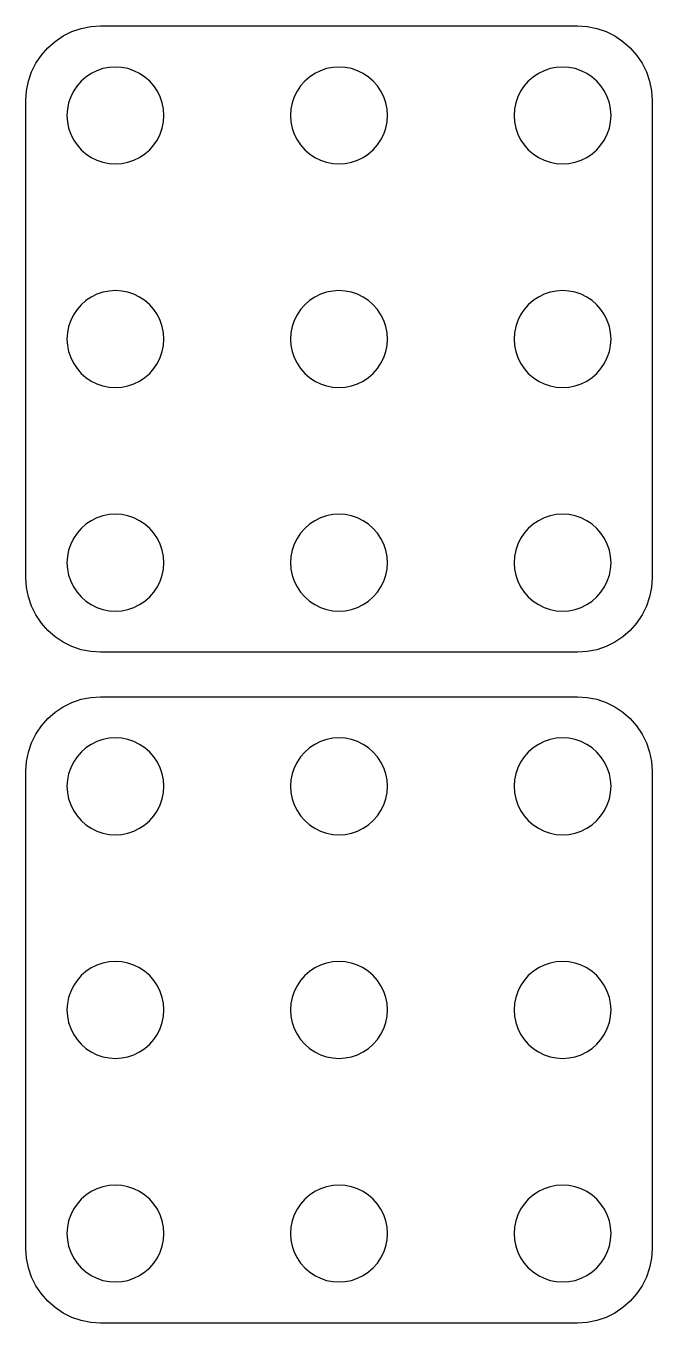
# Model space of a CAD drawing. Header units: metres. Extents: x -105 to 105, y -149 to 149.
# Drawn here: x -6 to 36, y -6 to 81 of the extents above; entities that cross this region are included whole.
import ezdxf

# ---------------------------------------------------------------- set-up
doc = ezdxf.new("R2010")
doc.units = ezdxf.units.M

msp = doc.modelspace()

# ---------------------------------------------------------------- linework, layer by layer
for p, q in [((-2.29909, 80.8346), (-1.65762, 80.9622)), ((-1.65762, 80.9622), (-1.00499, 81.005)), ((-1.00499, 81.005), (31.005, 81.005)), ((31.005, 81.005), (31.6576, 80.9622)), ((31.6576, 80.9622), (32.2991, 80.8346)), ((-4.0488, 79.9718), (-3.50499, 80.3351)), ((-3.50499, 80.3351), (-2.91841, 80.6244)), ((-2.91841, 80.6244), (-2.29909, 80.8346)), ((32.2991, 80.8346), (32.9184, 80.6244)), ((32.9184, 80.6244), (33.505, 80.3351)), ((33.505, 80.3351), (34.0488, 79.9718)), ((-4.97176, 79.0488), (-4.54053, 79.5405)), ((-4.54053, 79.5405), (-4.0488, 79.9718)), ((34.0488, 79.9718), (34.5405, 79.5405)), ((34.5405, 79.5405), (34.9718, 79.0488)), ((-5.62439, 77.9184), (-5.33511, 78.505)), ((-5.33511, 78.505), (-4.97176, 79.0488)), ((34.9718, 79.0488), (35.3351, 78.505)), ((35.3351, 78.505), (35.6244, 77.9184)), ((-5.83463, 77.2991), (-5.62439, 77.9184)), ((-1.97847, 77.5784), (-2.2981, 77.2981)), ((-1.625, 77.8146), (-1.97847, 77.5784)), ((-1.24371, 78.0026), (-1.625, 77.8146)), ((-0.84116, 78.1393), (-1.24371, 78.0026)), ((-0.42421, 78.2222), (-0.84116, 78.1393)), ((0, 78.25), (-0.42421, 78.2222)), ((0.42421, 78.2222), (0, 78.25)), ((0.84116, 78.1393), (0.42421, 78.2222)), ((1.24371, 78.0026), (0.84116, 78.1393)), ((1.625, 77.8146), (1.24371, 78.0026)), ((1.97847, 77.5784), (1.625, 77.8146)), ((2.2981, 77.2981), (1.97847, 77.5784)), ((13.0215, 77.5784), (12.7019, 77.2981)), ((13.375, 77.8146), (13.0215, 77.5784)), ((13.7563, 78.0026), (13.375, 77.8146)), ((14.1588, 78.1393), (13.7563, 78.0026)), ((14.5758, 78.2222), (14.1588, 78.1393)), ((15, 78.25), (14.5758, 78.2222)), ((15.4242, 78.2222), (15, 78.25)), ((15.8412, 78.1393), (15.4242, 78.2222)), ((16.2437, 78.0026), (15.8412, 78.1393)), ((16.625, 77.8146), (16.2437, 78.0026)), ((16.9785, 77.5784), (16.625, 77.8146)), ((17.2981, 77.2981), (16.9785, 77.5784)), ((28.0215, 77.5784), (27.7019, 77.2981)), ((28.375, 77.8146), (28.0215, 77.5784)), ((28.7563, 78.0026), (28.375, 77.8146)), ((29.1588, 78.1393), (28.7563, 78.0026)), ((29.5758, 78.2222), (29.1588, 78.1393)), ((30, 78.25), (29.5758, 78.2222)), ((30.4242, 78.2222), (30, 78.25)), ((30.8412, 78.1393), (30.4242, 78.2222)), ((31.2437, 78.0026), (30.8412, 78.1393)), ((31.625, 77.8146), (31.2437, 78.0026)), ((31.9785, 77.5784), (31.625, 77.8146)), ((32.2981, 77.2981), (31.9785, 77.5784)), ((35.6244, 77.9184), (35.8346, 77.2991)), ((-6.00499, 76.005), (-5.96222, 76.6576)), ((-5.96222, 76.6576), (-5.83463, 77.2991)), ((-2.81458, 76.625), (-3.00259, 76.2437)), ((-2.57838, 76.9785), (-2.81458, 76.625)), ((-2.2981, 77.2981), (-2.57838, 76.9785)), ((2.57838, 76.9785), (2.2981, 77.2981)), ((2.81458, 76.625), (2.57838, 76.9785)), ((3.00261, 76.2437), (2.81458, 76.625)), ((12.1854, 76.625), (11.9974, 76.2437)), ((12.4216, 76.9785), (12.1854, 76.625)), ((12.7019, 77.2981), (12.4216, 76.9785)), ((17.5784, 76.9785), (17.2981, 77.2981)), ((17.8146, 76.625), (17.5784, 76.9785)), ((18.0026, 76.2437), (17.8146, 76.625)), ((27.1854, 76.625), (26.9974, 76.2437)), ((27.4216, 76.9785), (27.1854, 76.625)), ((27.7019, 77.2981), (27.4216, 76.9785)), ((32.5784, 76.9785), (32.2981, 77.2981)), ((32.8146, 76.625), (32.5784, 76.9785)), ((33.0026, 76.2437), (32.8146, 76.625)), ((35.8346, 77.2991), (35.9622, 76.6576)), ((35.9622, 76.6576), (36.005, 76.005)), ((-6.00499, 43.995), (-6.00499, 76.005)), ((-3.13925, 75.8412), (-3.22218, 75.4242)), ((-3.00259, 76.2437), (-3.13925, 75.8412)), ((3.13925, 75.8412), (3.00261, 76.2437)), ((3.22218, 75.4242), (3.13925, 75.8412)), ((11.8607, 75.8412), (11.7778, 75.4242)), ((11.9974, 76.2437), (11.8607, 75.8412)), ((18.1393, 75.8412), (18.0026, 76.2437)), ((18.2222, 75.4242), (18.1393, 75.8412)), ((26.8607, 75.8412), (26.7778, 75.4242)), ((26.9974, 76.2437), (26.8607, 75.8412)), ((33.1393, 75.8412), (33.0026, 76.2437)), ((33.2222, 75.4242), (33.1393, 75.8412)), ((36.005, 76.005), (36.005, 43.995)), ((-3.22218, 75.4242), (-3.25, 75)), ((-3.25, 75), (-3.22218, 74.5758)), ((3.25, 75), (3.22218, 75.4242)), ((3.22218, 74.5758), (3.25, 75)), ((11.7778, 75.4242), (11.75, 75)), ((11.75, 75), (11.7778, 74.5758)), ((18.25, 75), (18.2222, 75.4242)), ((18.2222, 74.5758), (18.25, 75)), ((26.7778, 75.4242), (26.75, 75)), ((26.75, 75), (26.7778, 74.5758)), ((33.25, 75), (33.2222, 75.4242)), ((33.2222, 74.5758), (33.25, 75)), ((-3.22218, 74.5758), (-3.13925, 74.1588)), ((-3.13925, 74.1588), (-3.00259, 73.7563)), ((3.00261, 73.7563), (3.13925, 74.1588)), ((3.13925, 74.1588), (3.22218, 74.5758)), ((11.7778, 74.5758), (11.8607, 74.1588)), ((11.8607, 74.1588), (11.9974, 73.7563)), ((18.0026, 73.7563), (18.1393, 74.1588)), ((18.1393, 74.1588), (18.2222, 74.5758)), ((26.7778, 74.5758), (26.8607, 74.1588)), ((26.8607, 74.1588), (26.9974, 73.7563)), ((33.0026, 73.7563), (33.1393, 74.1588)), ((33.1393, 74.1588), (33.2222, 74.5758)), ((-3.00259, 73.7563), (-2.81458, 73.375)), ((-2.81458, 73.375), (-2.57838, 73.0215)), ((2.57838, 73.0215), (2.81458, 73.375)), ((2.81458, 73.375), (3.00261, 73.7563)), ((11.9974, 73.7563), (12.1854, 73.375)), ((12.1854, 73.375), (12.4216, 73.0215)), ((17.5784, 73.0215), (17.8146, 73.375)), ((17.8146, 73.375), (18.0026, 73.7563)), ((26.9974, 73.7563), (27.1854, 73.375)), ((27.1854, 73.375), (27.4216, 73.0215)), ((32.5784, 73.0215), (32.8146, 73.375)), ((32.8146, 73.375), (33.0026, 73.7563)), ((-2.57838, 73.0215), (-2.2981, 72.7019)), ((-2.2981, 72.7019), (-1.97847, 72.4216)), ((-1.97847, 72.4216), (-1.625, 72.1854)), ((1.625, 72.1854), (1.97847, 72.4216)), ((1.97847, 72.4216), (2.2981, 72.7019)), ((2.2981, 72.7019), (2.57838, 73.0215)), ((12.4216, 73.0215), (12.7019, 72.7019)), ((12.7019, 72.7019), (13.0215, 72.4216)), ((13.0215, 72.4216), (13.375, 72.1854)), ((16.625, 72.1854), (16.9785, 72.4216)), ((16.9785, 72.4216), (17.2981, 72.7019)), ((17.2981, 72.7019), (17.5784, 73.0215)), ((27.4216, 73.0215), (27.7019, 72.7019)), ((27.7019, 72.7019), (28.0215, 72.4216)), ((28.0215, 72.4216), (28.375, 72.1854)), ((31.625, 72.1854), (31.9785, 72.4216)), ((31.9785, 72.4216), (32.2981, 72.7019)), ((32.2981, 72.7019), (32.5784, 73.0215)), ((-1.625, 72.1854), (-1.24371, 71.9974)), ((-1.24371, 71.9974), (-0.84116, 71.8607)), ((-0.84116, 71.8607), (-0.42421, 71.7778)), ((-0.42421, 71.7778), (0, 71.75)), ((0, 71.75), (0.42421, 71.7778)), ((0.42421, 71.7778), (0.84116, 71.8607)), ((0.84116, 71.8607), (1.24371, 71.9974)), ((1.24371, 71.9974), (1.625, 72.1854)), ((13.375, 72.1854), (13.7563, 71.9974)), ((13.7563, 71.9974), (14.1588, 71.8607)), ((14.1588, 71.8607), (14.5758, 71.7778)), ((14.5758, 71.7778), (15, 71.75)), ((15, 71.75), (15.4242, 71.7778)), ((15.4242, 71.7778), (15.8412, 71.8607)), ((15.8412, 71.8607), (16.2437, 71.9974)), ((16.2437, 71.9974), (16.625, 72.1854)), ((28.375, 72.1854), (28.7563, 71.9974)), ((28.7563, 71.9974), (29.1588, 71.8607)), ((29.1588, 71.8607), (29.5758, 71.7778)), ((29.5758, 71.7778), (30, 71.75)), ((30, 71.75), (30.4242, 71.7778)), ((30.4242, 71.7778), (30.8412, 71.8607)), ((30.8412, 71.8607), (31.2437, 71.9974)), ((31.2437, 71.9974), (31.625, 72.1854)), ((-1.625, 62.8146), (-1.97847, 62.5784)), ((-1.24371, 63.0026), (-1.625, 62.8146)), ((-0.84116, 63.1393), (-1.24371, 63.0026)), ((-0.42421, 63.2222), (-0.84116, 63.1393)), ((0, 63.25), (-0.42421, 63.2222)), ((0.42421, 63.2222), (0, 63.25)), ((0.84116, 63.1393), (0.42421, 63.2222)), ((1.24371, 63.0026), (0.84116, 63.1393)), ((1.625, 62.8146), (1.24371, 63.0026)), ((1.97847, 62.5784), (1.625, 62.8146)), ((13.375, 62.8146), (13.0215, 62.5784)), ((13.7563, 63.0026), (13.375, 62.8146)), ((14.1588, 63.1393), (13.7563, 63.0026)), ((14.5758, 63.2222), (14.1588, 63.1393)), ((15, 63.25), (14.5758, 63.2222)), ((15.4242, 63.2222), (15, 63.25)), ((15.8412, 63.1393), (15.4242, 63.2222)), ((16.2437, 63.0026), (15.8412, 63.1393)), ((16.625, 62.8146), (16.2437, 63.0026)), ((16.9785, 62.5784), (16.625, 62.8146)), ((28.375, 62.8146), (28.0215, 62.5784)), ((28.7563, 63.0026), (28.375, 62.8146)), ((29.1588, 63.1393), (28.7563, 63.0026)), ((29.5758, 63.2222), (29.1588, 63.1393)), ((30, 63.25), (29.5758, 63.2222)), ((30.4242, 63.2222), (30, 63.25)), ((30.8412, 63.1393), (30.4242, 63.2222)), ((31.2437, 63.0026), (30.8412, 63.1393)), ((31.625, 62.8146), (31.2437, 63.0026)), ((31.9785, 62.5784), (31.625, 62.8146)), ((-2.57838, 61.9785), (-2.81458, 61.625)), ((-2.2981, 62.2981), (-2.57838, 61.9785)), ((-1.97847, 62.5784), (-2.2981, 62.2981)), ((2.2981, 62.2981), (1.97847, 62.5784)), ((2.57838, 61.9785), (2.2981, 62.2981)), ((2.81458, 61.625), (2.57838, 61.9785)), ((12.4216, 61.9785), (12.1854, 61.625)), ((12.7019, 62.2981), (12.4216, 61.9785)), ((13.0215, 62.5784), (12.7019, 62.2981)), ((17.2981, 62.2981), (16.9785, 62.5784)), ((17.5784, 61.9785), (17.2981, 62.2981)), ((17.8146, 61.625), (17.5784, 61.9785)), ((27.4216, 61.9785), (27.1854, 61.625)), ((27.7019, 62.2981), (27.4216, 61.9785)), ((28.0215, 62.5784), (27.7019, 62.2981)), ((32.2981, 62.2981), (31.9785, 62.5784)), ((32.5784, 61.9785), (32.2981, 62.2981)), ((32.8146, 61.625), (32.5784, 61.9785)), ((-3.00259, 61.2437), (-3.13925, 60.8412)), ((-2.81458, 61.625), (-3.00259, 61.2437)), ((3.00261, 61.2437), (2.81458, 61.625)), ((3.13925, 60.8412), (3.00261, 61.2437)), ((11.9974, 61.2437), (11.8607, 60.8412)), ((12.1854, 61.625), (11.9974, 61.2437)), ((18.0026, 61.2437), (17.8146, 61.625)), ((18.1393, 60.8412), (18.0026, 61.2437)), ((26.9974, 61.2437), (26.8607, 60.8412)), ((27.1854, 61.625), (26.9974, 61.2437)), ((33.0026, 61.2437), (32.8146, 61.625)), ((33.1393, 60.8412), (33.0026, 61.2437)), ((-3.22218, 60.4242), (-3.25, 60)), ((-3.13925, 60.8412), (-3.22218, 60.4242)), ((3.22218, 60.4242), (3.13925, 60.8412)), ((3.25, 60), (3.22218, 60.4242)), ((11.7778, 60.4242), (11.75, 60)), ((11.8607, 60.8412), (11.7778, 60.4242)), ((18.2222, 60.4242), (18.1393, 60.8412)), ((18.25, 60), (18.2222, 60.4242)), ((26.7778, 60.4242), (26.75, 60)), ((26.8607, 60.8412), (26.7778, 60.4242)), ((33.2222, 60.4242), (33.1393, 60.8412)), ((33.25, 60), (33.2222, 60.4242)), ((-3.25, 60), (-3.22218, 59.5758)), ((-3.22218, 59.5758), (-3.13925, 59.1588)), ((3.13925, 59.1588), (3.22218, 59.5758)), ((3.22218, 59.5758), (3.25, 60)), ((11.75, 60), (11.7778, 59.5758)), ((11.7778, 59.5758), (11.8607, 59.1588)), ((18.1393, 59.1588), (18.2222, 59.5758)), ((18.2222, 59.5758), (18.25, 60)), ((26.75, 60), (26.7778, 59.5758)), ((26.7778, 59.5758), (26.8607, 59.1588)), ((33.1393, 59.1588), (33.2222, 59.5758)), ((33.2222, 59.5758), (33.25, 60)), ((-3.13925, 59.1588), (-3.00259, 58.7563)), ((-3.00259, 58.7563), (-2.81458, 58.375)), ((-2.81458, 58.375), (-2.57838, 58.0215)), ((2.57838, 58.0215), (2.81458, 58.375)), ((2.81458, 58.375), (3.00261, 58.7563)), ((3.00261, 58.7563), (3.13925, 59.1588)), ((11.8607, 59.1588), (11.9974, 58.7563)), ((11.9974, 58.7563), (12.1854, 58.375)), ((12.1854, 58.375), (12.4216, 58.0215)), ((17.5784, 58.0215), (17.8146, 58.375)), ((17.8146, 58.375), (18.0026, 58.7563)), ((18.0026, 58.7563), (18.1393, 59.1588)), ((26.8607, 59.1588), (26.9974, 58.7563)), ((26.9974, 58.7563), (27.1854, 58.375)), ((27.1854, 58.375), (27.4216, 58.0215)), ((32.5784, 58.0215), (32.8146, 58.375)), ((32.8146, 58.375), (33.0026, 58.7563)), ((33.0026, 58.7563), (33.1393, 59.1588)), ((-2.57838, 58.0215), (-2.2981, 57.7019)), ((-2.2981, 57.7019), (-1.97847, 57.4216)), ((1.97847, 57.4216), (2.2981, 57.7019)), ((2.2981, 57.7019), (2.57838, 58.0215)), ((12.4216, 58.0215), (12.7019, 57.7019)), ((12.7019, 57.7019), (13.0215, 57.4216)), ((16.9785, 57.4216), (17.2981, 57.7019)), ((17.2981, 57.7019), (17.5784, 58.0215)), ((27.4216, 58.0215), (27.7019, 57.7019)), ((27.7019, 57.7019), (28.0215, 57.4216)), ((31.9785, 57.4216), (32.2981, 57.7019)), ((32.2981, 57.7019), (32.5784, 58.0215)), ((-1.97847, 57.4216), (-1.625, 57.1854)), ((-1.625, 57.1854), (-1.24371, 56.9974)), ((-1.24371, 56.9974), (-0.84116, 56.8607)), ((-0.84116, 56.8607), (-0.42421, 56.7778)), ((-0.42421, 56.7778), (0, 56.75)), ((0, 56.75), (0.42421, 56.7778)), ((0.42421, 56.7778), (0.84116, 56.8607)), ((0.84116, 56.8607), (1.24371, 56.9974)), ((1.24371, 56.9974), (1.625, 57.1854)), ((1.625, 57.1854), (1.97847, 57.4216)), ((13.0215, 57.4216), (13.375, 57.1854)), ((13.375, 57.1854), (13.7563, 56.9974)), ((13.7563, 56.9974), (14.1588, 56.8607)), ((14.1588, 56.8607), (14.5758, 56.7778)), ((14.5758, 56.7778), (15, 56.75)), ((15, 56.75), (15.4242, 56.7778)), ((15.4242, 56.7778), (15.8412, 56.8607)), ((15.8412, 56.8607), (16.2437, 56.9974)), ((16.2437, 56.9974), (16.625, 57.1854)), ((16.625, 57.1854), (16.9785, 57.4216)), ((28.0215, 57.4216), (28.375, 57.1854)), ((28.375, 57.1854), (28.7563, 56.9974)), ((28.7563, 56.9974), (29.1588, 56.8607)), ((29.1588, 56.8607), (29.5758, 56.7778)), ((29.5758, 56.7778), (30, 56.75)), ((30, 56.75), (30.4242, 56.7778)), ((30.4242, 56.7778), (30.8412, 56.8607)), ((30.8412, 56.8607), (31.2437, 56.9974)), ((31.2437, 56.9974), (31.625, 57.1854)), ((31.625, 57.1854), (31.9785, 57.4216)), ((-1.24371, 48.0026), (-1.625, 47.8146)), ((-0.84116, 48.1393), (-1.24371, 48.0026)), ((-0.42421, 48.2222), (-0.84116, 48.1393)), ((0, 48.25), (-0.42421, 48.2222)), ((0.42421, 48.2222), (0, 48.25)), ((0.84116, 48.1393), (0.42421, 48.2222)), ((1.24371, 48.0026), (0.84116, 48.1393)), ((1.625, 47.8146), (1.24371, 48.0026)), ((13.7563, 48.0026), (13.375, 47.8146)), ((14.1588, 48.1393), (13.7563, 48.0026)), ((14.5758, 48.2222), (14.1588, 48.1393)), ((15, 48.25), (14.5758, 48.2222)), ((15.4242, 48.2222), (15, 48.25)), ((15.8412, 48.1393), (15.4242, 48.2222)), ((16.2437, 48.0026), (15.8412, 48.1393)), ((16.625, 47.8146), (16.2437, 48.0026)), ((28.7563, 48.0026), (28.375, 47.8146)), ((29.1588, 48.1393), (28.7563, 48.0026)), ((29.5758, 48.2222), (29.1588, 48.1393)), ((30, 48.25), (29.5758, 48.2222)), ((30.4242, 48.2222), (30, 48.25)), ((30.8412, 48.1393), (30.4242, 48.2222)), ((31.2437, 48.0026), (30.8412, 48.1393)), ((31.625, 47.8146), (31.2437, 48.0026)), ((-2.2981, 47.2981), (-2.57838, 46.9785)), ((-1.97847, 47.5784), (-2.2981, 47.2981)), ((-1.625, 47.8146), (-1.97847, 47.5784)), ((1.97847, 47.5784), (1.625, 47.8146)), ((2.2981, 47.2981), (1.97847, 47.5784)), ((2.57838, 46.9785), (2.2981, 47.2981)), ((12.7019, 47.2981), (12.4216, 46.9785)), ((13.0215, 47.5784), (12.7019, 47.2981)), ((13.375, 47.8146), (13.0215, 47.5784)), ((16.9785, 47.5784), (16.625, 47.8146)), ((17.2981, 47.2981), (16.9785, 47.5784)), ((17.5784, 46.9785), (17.2981, 47.2981)), ((27.7019, 47.2981), (27.4216, 46.9785)), ((28.0215, 47.5784), (27.7019, 47.2981)), ((28.375, 47.8146), (28.0215, 47.5784)), ((31.9785, 47.5784), (31.625, 47.8146)), ((32.2981, 47.2981), (31.9785, 47.5784)), ((32.5784, 46.9785), (32.2981, 47.2981)), ((-3.00259, 46.2437), (-3.13925, 45.8412)), ((-2.81458, 46.625), (-3.00259, 46.2437)), ((-2.57838, 46.9785), (-2.81458, 46.625)), ((2.81458, 46.625), (2.57838, 46.9785)), ((3.00261, 46.2437), (2.81458, 46.625)), ((3.13925, 45.8412), (3.00261, 46.2437)), ((11.9974, 46.2437), (11.8607, 45.8412)), ((12.1854, 46.625), (11.9974, 46.2437)), ((12.4216, 46.9785), (12.1854, 46.625)), ((17.8146, 46.625), (17.5784, 46.9785)), ((18.0026, 46.2437), (17.8146, 46.625)), ((18.1393, 45.8412), (18.0026, 46.2437)), ((26.9974, 46.2437), (26.8607, 45.8412)), ((27.1854, 46.625), (26.9974, 46.2437)), ((27.4216, 46.9785), (27.1854, 46.625)), ((32.8146, 46.625), (32.5784, 46.9785)), ((33.0026, 46.2437), (32.8146, 46.625)), ((33.1393, 45.8412), (33.0026, 46.2437)), ((-3.22218, 45.4242), (-3.25, 45)), ((-3.13925, 45.8412), (-3.22218, 45.4242)), ((3.22218, 45.4242), (3.13925, 45.8412)), ((3.25, 45), (3.22218, 45.4242)), ((11.7778, 45.4242), (11.75, 45)), ((11.8607, 45.8412), (11.7778, 45.4242)), ((18.2222, 45.4242), (18.1393, 45.8412)), ((18.25, 45), (18.2222, 45.4242)), ((26.7778, 45.4242), (26.75, 45)), ((26.8607, 45.8412), (26.7778, 45.4242)), ((33.2222, 45.4242), (33.1393, 45.8412)), ((33.25, 45), (33.2222, 45.4242)), ((-3.25, 45), (-3.22218, 44.5758)), ((-3.22218, 44.5758), (-3.13925, 44.1588)), ((3.13925, 44.1588), (3.22218, 44.5758)), ((3.22218, 44.5758), (3.25, 45)), ((11.75, 45), (11.7778, 44.5758)), ((11.7778, 44.5758), (11.8607, 44.1588)), ((18.1393, 44.1588), (18.2222, 44.5758)), ((18.2222, 44.5758), (18.25, 45)), ((26.75, 45), (26.7778, 44.5758)), ((26.7778, 44.5758), (26.8607, 44.1588)), ((33.1393, 44.1588), (33.2222, 44.5758)), ((33.2222, 44.5758), (33.25, 45)), ((-5.96222, 43.3424), (-6.00499, 43.995)), ((-3.13925, 44.1588), (-3.00259, 43.7563)), ((-3.00259, 43.7563), (-2.81458, 43.375)), ((2.81458, 43.375), (3.00261, 43.7563)), ((3.00261, 43.7563), (3.13925, 44.1588)), ((11.8607, 44.1588), (11.9974, 43.7563)), ((11.9974, 43.7563), (12.1854, 43.375)), ((17.8146, 43.375), (18.0026, 43.7563)), ((18.0026, 43.7563), (18.1393, 44.1588)), ((26.8607, 44.1588), (26.9974, 43.7563)), ((26.9974, 43.7563), (27.1854, 43.375)), ((32.8146, 43.375), (33.0026, 43.7563)), ((33.0026, 43.7563), (33.1393, 44.1588)), ((36.005, 43.995), (35.9622, 43.3424)), ((-5.83463, 42.7009), (-5.96222, 43.3424)), ((-5.62439, 42.0816), (-5.83463, 42.7009)), ((-2.81458, 43.375), (-2.57838, 43.0215)), ((-2.57838, 43.0215), (-2.2981, 42.7019)), ((-2.2981, 42.7019), (-1.97847, 42.4216)), ((1.97847, 42.4216), (2.2981, 42.7019)), ((2.2981, 42.7019), (2.57838, 43.0215)), ((2.57838, 43.0215), (2.81458, 43.375)), ((12.1854, 43.375), (12.4216, 43.0215)), ((12.4216, 43.0215), (12.7019, 42.7019)), ((12.7019, 42.7019), (13.0215, 42.4216)), ((16.9785, 42.4216), (17.2981, 42.7019)), ((17.2981, 42.7019), (17.5784, 43.0215)), ((17.5784, 43.0215), (17.8146, 43.375)), ((27.1854, 43.375), (27.4216, 43.0215)), ((27.4216, 43.0215), (27.7019, 42.7019)), ((27.7019, 42.7019), (28.0215, 42.4216)), ((31.9785, 42.4216), (32.2981, 42.7019)), ((32.2981, 42.7019), (32.5784, 43.0215)), ((32.5784, 43.0215), (32.8146, 43.375)), ((35.8346, 42.7009), (35.6244, 42.0816)), ((35.9622, 43.3424), (35.8346, 42.7009)), ((-5.33511, 41.495), (-5.62439, 42.0816)), ((-1.97847, 42.4216), (-1.625, 42.1854)), ((-1.625, 42.1854), (-1.24371, 41.9974)), ((-1.24371, 41.9974), (-0.84116, 41.8607)), ((-0.84116, 41.8607), (-0.42421, 41.7778)), ((-0.42421, 41.7778), (0, 41.75)), ((0, 41.75), (0.42421, 41.7778)), ((0.42421, 41.7778), (0.84116, 41.8607)), ((0.84116, 41.8607), (1.24371, 41.9974)), ((1.24371, 41.9974), (1.625, 42.1854)), ((1.625, 42.1854), (1.97847, 42.4216)), ((13.0215, 42.4216), (13.375, 42.1854)), ((13.375, 42.1854), (13.7563, 41.9974)), ((13.7563, 41.9974), (14.1588, 41.8607)), ((14.1588, 41.8607), (14.5758, 41.7778)), ((14.5758, 41.7778), (15, 41.75)), ((15, 41.75), (15.4242, 41.7778)), ((15.4242, 41.7778), (15.8412, 41.8607)), ((15.8412, 41.8607), (16.2437, 41.9974)), ((16.2437, 41.9974), (16.625, 42.1854)), ((16.625, 42.1854), (16.9785, 42.4216)), ((28.0215, 42.4216), (28.375, 42.1854)), ((28.375, 42.1854), (28.7563, 41.9974)), ((28.7563, 41.9974), (29.1588, 41.8607)), ((29.1588, 41.8607), (29.5758, 41.7778)), ((29.5758, 41.7778), (30, 41.75)), ((30, 41.75), (30.4242, 41.7778)), ((30.4242, 41.7778), (30.8412, 41.8607)), ((30.8412, 41.8607), (31.2437, 41.9974)), ((31.2437, 41.9974), (31.625, 42.1854)), ((31.625, 42.1854), (31.9785, 42.4216)), ((35.6244, 42.0816), (35.3351, 41.495)), ((-4.97176, 40.9512), (-5.33511, 41.495)), ((-4.54053, 40.4595), (-4.97176, 40.9512)), ((34.9718, 40.9512), (34.5405, 40.4595)), ((35.3351, 41.495), (34.9718, 40.9512)), ((-4.0488, 40.0282), (-4.54053, 40.4595)), ((-3.50499, 39.6649), (-4.0488, 40.0282)), ((34.0488, 40.0282), (33.505, 39.6649)), ((34.5405, 40.4595), (34.0488, 40.0282)), ((-2.91841, 39.3756), (-3.50499, 39.6649)), ((-2.29909, 39.1654), (-2.91841, 39.3756)), ((-1.65762, 39.0378), (-2.29909, 39.1654)), ((32.2991, 39.1654), (31.6576, 39.0378)), ((32.9184, 39.3756), (32.2991, 39.1654)), ((33.505, 39.6649), (32.9184, 39.3756)), ((-1.00499, 38.995), (-1.65762, 39.0378)), ((31.005, 38.995), (-1.00499, 38.995)), ((31.6576, 39.0378), (31.005, 38.995)), ((-2.91841, 35.6244), (-2.29909, 35.8346)), ((-2.29909, 35.8346), (-1.65762, 35.9622)), ((-1.65762, 35.9622), (-1.00499, 36.005)), ((-1.00499, 36.005), (31.005, 36.005)), ((31.005, 36.005), (31.6576, 35.9622)), ((31.6576, 35.9622), (32.2991, 35.8346)), ((32.2991, 35.8346), (32.9184, 35.6244)), ((-4.54053, 34.5405), (-4.0488, 34.9718)), ((-4.0488, 34.9718), (-3.50499, 35.3351)), ((-3.50499, 35.3351), (-2.91841, 35.6244)), ((32.9184, 35.6244), (33.505, 35.3351)), ((33.505, 35.3351), (34.0488, 34.9718)), ((34.0488, 34.9718), (34.5405, 34.5405)), ((-5.33511, 33.505), (-4.97176, 34.0488)), ((-4.97176, 34.0488), (-4.54053, 34.5405)), ((34.5405, 34.5405), (34.9718, 34.0488)), ((34.9718, 34.0488), (35.3351, 33.505)), ((-5.62439, 32.9184), (-5.33511, 33.505)), ((-0.84116, 33.1393), (-1.24371, 33.0026)), ((-0.42421, 33.2222), (-0.84116, 33.1393)), ((0, 33.25), (-0.42421, 33.2222)), ((0.42421, 33.2222), (0, 33.25)), ((0.84116, 33.1393), (0.42421, 33.2222)), ((1.24371, 33.0026), (0.84116, 33.1393)), ((14.1588, 33.1393), (13.7563, 33.0026)), ((14.5758, 33.2222), (14.1588, 33.1393)), ((15, 33.25), (14.5758, 33.2222)), ((15.4242, 33.2222), (15, 33.25)), ((15.8412, 33.1393), (15.4242, 33.2222)), ((16.2437, 33.0026), (15.8412, 33.1393)), ((29.1588, 33.1393), (28.7563, 33.0026)), ((29.5758, 33.2222), (29.1588, 33.1393)), ((30, 33.25), (29.5758, 33.2222)), ((30.4242, 33.2222), (30, 33.25)), ((30.8412, 33.1393), (30.4242, 33.2222)), ((31.2437, 33.0026), (30.8412, 33.1393)), ((35.3351, 33.505), (35.6244, 32.9184)), ((-5.96222, 31.6576), (-5.83463, 32.2991)), ((-5.83463, 32.2991), (-5.62439, 32.9184)), ((-2.2981, 32.2981), (-2.57838, 31.9785)), ((-1.97847, 32.5784), (-2.2981, 32.2981)), ((-1.625, 32.8146), (-1.97847, 32.5784)), ((-1.24371, 33.0026), (-1.625, 32.8146)), ((1.625, 32.8146), (1.24371, 33.0026)), ((1.97847, 32.5784), (1.625, 32.8146)), ((2.2981, 32.2981), (1.97847, 32.5784)), ((2.57838, 31.9785), (2.2981, 32.2981)), ((12.7019, 32.2981), (12.4216, 31.9785)), ((13.0215, 32.5784), (12.7019, 32.2981)), ((13.375, 32.8146), (13.0215, 32.5784)), ((13.7563, 33.0026), (13.375, 32.8146)), ((16.625, 32.8146), (16.2437, 33.0026)), ((16.9785, 32.5784), (16.625, 32.8146)), ((17.2981, 32.2981), (16.9785, 32.5784)), ((17.5784, 31.9785), (17.2981, 32.2981)), ((27.7019, 32.2981), (27.4216, 31.9785)), ((28.0215, 32.5784), (27.7019, 32.2981)), ((28.375, 32.8146), (28.0215, 32.5784)), ((28.7563, 33.0026), (28.375, 32.8146)), ((31.625, 32.8146), (31.2437, 33.0026)), ((31.9785, 32.5784), (31.625, 32.8146)), ((32.2981, 32.2981), (31.9785, 32.5784)), ((32.5784, 31.9785), (32.2981, 32.2981)), ((35.6244, 32.9184), (35.8346, 32.2991)), ((35.8346, 32.2991), (35.9622, 31.6576)), ((-6.00499, 31.005), (-5.96222, 31.6576)), ((-2.81458, 31.625), (-3.00259, 31.2437)), ((-2.57838, 31.9785), (-2.81458, 31.625)), ((2.81458, 31.625), (2.57838, 31.9785)), ((3.00261, 31.2437), (2.81458, 31.625)), ((12.1854, 31.625), (11.9974, 31.2437)), ((12.4216, 31.9785), (12.1854, 31.625)), ((17.8146, 31.625), (17.5784, 31.9785)), ((18.0026, 31.2437), (17.8146, 31.625)), ((27.1854, 31.625), (26.9974, 31.2437)), ((27.4216, 31.9785), (27.1854, 31.625)), ((32.8146, 31.625), (32.5784, 31.9785)), ((33.0026, 31.2437), (32.8146, 31.625)), ((35.9622, 31.6576), (36.005, 31.005)), ((-6.00499, -1.00499), (-6.00499, 31.005)), ((-3.13925, 30.8412), (-3.22218, 30.4242)), ((-3.00259, 31.2437), (-3.13925, 30.8412)), ((3.13925, 30.8412), (3.00261, 31.2437)), ((3.22218, 30.4242), (3.13925, 30.8412)), ((11.8607, 30.8412), (11.7778, 30.4242)), ((11.9974, 31.2437), (11.8607, 30.8412)), ((18.1393, 30.8412), (18.0026, 31.2437)), ((18.2222, 30.4242), (18.1393, 30.8412)), ((26.8607, 30.8412), (26.7778, 30.4242)), ((26.9974, 31.2437), (26.8607, 30.8412)), ((33.1393, 30.8412), (33.0026, 31.2437)), ((33.2222, 30.4242), (33.1393, 30.8412)), ((36.005, 31.005), (36.005, -1.00499)), ((-3.22218, 30.4242), (-3.25, 30)), ((-3.25, 30), (-3.22218, 29.5758)), ((3.25, 30), (3.22218, 30.4242)), ((3.22218, 29.5758), (3.25, 30)), ((11.7778, 30.4242), (11.75, 30)), ((11.75, 30), (11.7778, 29.5758)), ((18.25, 30), (18.2222, 30.4242)), ((18.2222, 29.5758), (18.25, 30)), ((26.7778, 30.4242), (26.75, 30)), ((26.75, 30), (26.7778, 29.5758)), ((33.25, 30), (33.2222, 30.4242)), ((33.2222, 29.5758), (33.25, 30)), ((-3.22218, 29.5758), (-3.13925, 29.1588)), ((-3.13925, 29.1588), (-3.00259, 28.7563)), ((-3.00259, 28.7563), (-2.81458, 28.375)), ((2.81458, 28.375), (3.00261, 28.7563)), ((3.00261, 28.7563), (3.13925, 29.1588)), ((3.13925, 29.1588), (3.22218, 29.5758)), ((11.7778, 29.5758), (11.8607, 29.1588)), ((11.8607, 29.1588), (11.9974, 28.7563)), ((11.9974, 28.7563), (12.1854, 28.375)), ((17.8146, 28.375), (18.0026, 28.7563)), ((18.0026, 28.7563), (18.1393, 29.1588)), ((18.1393, 29.1588), (18.2222, 29.5758)), ((26.7778, 29.5758), (26.8607, 29.1588)), ((26.8607, 29.1588), (26.9974, 28.7563)), ((26.9974, 28.7563), (27.1854, 28.375)), ((32.8146, 28.375), (33.0026, 28.7563)), ((33.0026, 28.7563), (33.1393, 29.1588)), ((33.1393, 29.1588), (33.2222, 29.5758)), ((-2.81458, 28.375), (-2.57838, 28.0215)), ((-2.57838, 28.0215), (-2.2981, 27.7019)), ((2.2981, 27.7019), (2.57838, 28.0215)), ((2.57838, 28.0215), (2.81458, 28.375)), ((12.1854, 28.375), (12.4216, 28.0215)), ((12.4216, 28.0215), (12.7019, 27.7019)), ((17.2981, 27.7019), (17.5784, 28.0215)), ((17.5784, 28.0215), (17.8146, 28.375)), ((27.1854, 28.375), (27.4216, 28.0215)), ((27.4216, 28.0215), (27.7019, 27.7019)), ((32.2981, 27.7019), (32.5784, 28.0215)), ((32.5784, 28.0215), (32.8146, 28.375)), ((-2.2981, 27.7019), (-1.97847, 27.4216)), ((-1.97847, 27.4216), (-1.625, 27.1854)), ((-1.625, 27.1854), (-1.24371, 26.9974)), ((-1.24371, 26.9974), (-0.84116, 26.8607)), ((0.84116, 26.8607), (1.24371, 26.9974)), ((1.24371, 26.9974), (1.625, 27.1854)), ((1.625, 27.1854), (1.97847, 27.4216)), ((1.97847, 27.4216), (2.2981, 27.7019)), ((12.7019, 27.7019), (13.0215, 27.4216)), ((13.0215, 27.4216), (13.375, 27.1854)), ((13.375, 27.1854), (13.7563, 26.9974)), ((13.7563, 26.9974), (14.1588, 26.8607)), ((15.8412, 26.8607), (16.2437, 26.9974)), ((16.2437, 26.9974), (16.625, 27.1854)), ((16.625, 27.1854), (16.9785, 27.4216)), ((16.9785, 27.4216), (17.2981, 27.7019)), ((27.7019, 27.7019), (28.0215, 27.4216)), ((28.0215, 27.4216), (28.375, 27.1854)), ((28.375, 27.1854), (28.7563, 26.9974)), ((28.7563, 26.9974), (29.1588, 26.8607)), ((30.8412, 26.8607), (31.2437, 26.9974)), ((31.2437, 26.9974), (31.625, 27.1854)), ((31.625, 27.1854), (31.9785, 27.4216)), ((31.9785, 27.4216), (32.2981, 27.7019)), ((-0.84116, 26.8607), (-0.42421, 26.7778)), ((-0.42421, 26.7778), (0, 26.75)), ((0, 26.75), (0.42421, 26.7778)), ((0.42421, 26.7778), (0.84116, 26.8607)), ((14.1588, 26.8607), (14.5758, 26.7778)), ((14.5758, 26.7778), (15, 26.75)), ((15, 26.75), (15.4242, 26.7778)), ((15.4242, 26.7778), (15.8412, 26.8607)), ((29.1588, 26.8607), (29.5758, 26.7778)), ((29.5758, 26.7778), (30, 26.75)), ((30, 26.75), (30.4242, 26.7778)), ((30.4242, 26.7778), (30.8412, 26.8607)), ((-1.97847, 17.5784), (-2.2981, 17.2981)), ((-1.625, 17.8146), (-1.97847, 17.5784)), ((-1.24371, 18.0026), (-1.625, 17.8146)), ((-0.84116, 18.1393), (-1.24371, 18.0026)), ((-0.42421, 18.2222), (-0.84116, 18.1393)), ((0, 18.25), (-0.42421, 18.2222)), ((0.42421, 18.2222), (0, 18.25)), ((0.84116, 18.1393), (0.42421, 18.2222)), ((1.24371, 18.0026), (0.84116, 18.1393)), ((1.625, 17.8146), (1.24371, 18.0026)), ((1.97847, 17.5784), (1.625, 17.8146)), ((2.2981, 17.2981), (1.97847, 17.5784)), ((13.0215, 17.5784), (12.7019, 17.2981)), ((13.375, 17.8146), (13.0215, 17.5784)), ((13.7563, 18.0026), (13.375, 17.8146)), ((14.1588, 18.1393), (13.7563, 18.0026)), ((14.5758, 18.2222), (14.1588, 18.1393)), ((15, 18.25), (14.5758, 18.2222)), ((15.4242, 18.2222), (15, 18.25)), ((15.8412, 18.1393), (15.4242, 18.2222)), ((16.2437, 18.0026), (15.8412, 18.1393)), ((16.625, 17.8146), (16.2437, 18.0026)), ((16.9785, 17.5784), (16.625, 17.8146)), ((17.2981, 17.2981), (16.9785, 17.5784)), ((28.0215, 17.5784), (27.7019, 17.2981)), ((28.375, 17.8146), (28.0215, 17.5784)), ((28.7563, 18.0026), (28.375, 17.8146)), ((29.1588, 18.1393), (28.7563, 18.0026)), ((29.5758, 18.2222), (29.1588, 18.1393)), ((30, 18.25), (29.5758, 18.2222)), ((30.4242, 18.2222), (30, 18.25)), ((30.8412, 18.1393), (30.4242, 18.2222)), ((31.2437, 18.0026), (30.8412, 18.1393)), ((31.625, 17.8146), (31.2437, 18.0026)), ((31.9785, 17.5784), (31.625, 17.8146)), ((32.2981, 17.2981), (31.9785, 17.5784)), ((-2.81458, 16.625), (-3.00259, 16.2437)), ((-2.57838, 16.9785), (-2.81458, 16.625)), ((-2.2981, 17.2981), (-2.57838, 16.9785)), ((2.57838, 16.9785), (2.2981, 17.2981)), ((2.81458, 16.625), (2.57838, 16.9785)), ((3.00261, 16.2437), (2.81458, 16.625)), ((12.1854, 16.625), (11.9974, 16.2437)), ((12.4216, 16.9785), (12.1854, 16.625)), ((12.7019, 17.2981), (12.4216, 16.9785)), ((17.5784, 16.9785), (17.2981, 17.2981)), ((17.8146, 16.625), (17.5784, 16.9785)), ((18.0026, 16.2437), (17.8146, 16.625)), ((27.1854, 16.625), (26.9974, 16.2437)), ((27.4216, 16.9785), (27.1854, 16.625)), ((27.7019, 17.2981), (27.4216, 16.9785)), ((32.5784, 16.9785), (32.2981, 17.2981)), ((32.8146, 16.625), (32.5784, 16.9785)), ((33.0026, 16.2437), (32.8146, 16.625)), ((-3.13925, 15.8412), (-3.22218, 15.4242)), ((-3.00259, 16.2437), (-3.13925, 15.8412)), ((3.13925, 15.8412), (3.00261, 16.2437)), ((3.22218, 15.4242), (3.13925, 15.8412)), ((11.8607, 15.8412), (11.7778, 15.4242)), ((11.9974, 16.2437), (11.8607, 15.8412)), ((18.1393, 15.8412), (18.0026, 16.2437)), ((18.2222, 15.4242), (18.1393, 15.8412)), ((26.8607, 15.8412), (26.7778, 15.4242)), ((26.9974, 16.2437), (26.8607, 15.8412)), ((33.1393, 15.8412), (33.0026, 16.2437)), ((33.2222, 15.4242), (33.1393, 15.8412)), ((-3.22218, 15.4242), (-3.25, 15)), ((-3.25, 15), (-3.22218, 14.5758)), ((3.25, 15), (3.22218, 15.4242)), ((3.22218, 14.5758), (3.25, 15)), ((11.7778, 15.4242), (11.75, 15)), ((11.75, 15), (11.7778, 14.5758)), ((18.25, 15), (18.2222, 15.4242)), ((18.2222, 14.5758), (18.25, 15)), ((26.7778, 15.4242), (26.75, 15)), ((26.75, 15), (26.7778, 14.5758)), ((33.25, 15), (33.2222, 15.4242)), ((33.2222, 14.5758), (33.25, 15)), ((-3.22218, 14.5758), (-3.13925, 14.1588)), ((-3.13925, 14.1588), (-3.00259, 13.7563)), ((3.00261, 13.7563), (3.13925, 14.1588)), ((3.13925, 14.1588), (3.22218, 14.5758)), ((11.7778, 14.5758), (11.8607, 14.1588)), ((11.8607, 14.1588), (11.9974, 13.7563)), ((18.0026, 13.7563), (18.1393, 14.1588)), ((18.1393, 14.1588), (18.2222, 14.5758)), ((26.7778, 14.5758), (26.8607, 14.1588)), ((26.8607, 14.1588), (26.9974, 13.7563)), ((33.0026, 13.7563), (33.1393, 14.1588)), ((33.1393, 14.1588), (33.2222, 14.5758)), ((-3.00259, 13.7563), (-2.81458, 13.375)), ((-2.81458, 13.375), (-2.57838, 13.0215)), ((2.57838, 13.0215), (2.81458, 13.375)), ((2.81458, 13.375), (3.00261, 13.7563)), ((11.9974, 13.7563), (12.1854, 13.375)), ((12.1854, 13.375), (12.4216, 13.0215)), ((17.5784, 13.0215), (17.8146, 13.375)), ((17.8146, 13.375), (18.0026, 13.7563)), ((26.9974, 13.7563), (27.1854, 13.375)), ((27.1854, 13.375), (27.4216, 13.0215)), ((32.5784, 13.0215), (32.8146, 13.375)), ((32.8146, 13.375), (33.0026, 13.7563)), ((-2.57838, 13.0215), (-2.2981, 12.7019)), ((-2.2981, 12.7019), (-1.97847, 12.4216)), ((-1.97847, 12.4216), (-1.625, 12.1854)), ((-1.625, 12.1854), (-1.24371, 11.9974)), ((1.24371, 11.9974), (1.625, 12.1854)), ((1.625, 12.1854), (1.97847, 12.4216)), ((1.97847, 12.4216), (2.2981, 12.7019)), ((2.2981, 12.7019), (2.57838, 13.0215)), ((12.4216, 13.0215), (12.7019, 12.7019)), ((12.7019, 12.7019), (13.0215, 12.4216)), ((13.0215, 12.4216), (13.375, 12.1854)), ((13.375, 12.1854), (13.7563, 11.9974)), ((16.2437, 11.9974), (16.625, 12.1854)), ((16.625, 12.1854), (16.9785, 12.4216)), ((16.9785, 12.4216), (17.2981, 12.7019)), ((17.2981, 12.7019), (17.5784, 13.0215)), ((27.4216, 13.0215), (27.7019, 12.7019)), ((27.7019, 12.7019), (28.0215, 12.4216)), ((28.0215, 12.4216), (28.375, 12.1854)), ((28.375, 12.1854), (28.7563, 11.9974)), ((31.2437, 11.9974), (31.625, 12.1854)), ((31.625, 12.1854), (31.9785, 12.4216)), ((31.9785, 12.4216), (32.2981, 12.7019)), ((32.2981, 12.7019), (32.5784, 13.0215)), ((-1.24371, 11.9974), (-0.84116, 11.8607)), ((-0.84116, 11.8607), (-0.42421, 11.7778)), ((-0.42421, 11.7778), (0, 11.75)), ((0, 11.75), (0.42421, 11.7778)), ((0.42421, 11.7778), (0.84116, 11.8607)), ((0.84116, 11.8607), (1.24371, 11.9974)), ((13.7563, 11.9974), (14.1588, 11.8607)), ((14.1588, 11.8607), (14.5758, 11.7778)), ((14.5758, 11.7778), (15, 11.75)), ((15, 11.75), (15.4242, 11.7778)), ((15.4242, 11.7778), (15.8412, 11.8607)), ((15.8412, 11.8607), (16.2437, 11.9974)), ((28.7563, 11.9974), (29.1588, 11.8607)), ((29.1588, 11.8607), (29.5758, 11.7778)), ((29.5758, 11.7778), (30, 11.75)), ((30, 11.75), (30.4242, 11.7778)), ((30.4242, 11.7778), (30.8412, 11.8607)), ((30.8412, 11.8607), (31.2437, 11.9974)), ((-1.625, 2.81458), (-1.97847, 2.57838)), ((-1.24371, 3.00261), (-1.625, 2.81458)), ((-0.84116, 3.13925), (-1.24371, 3.00261)), ((-0.42421, 3.22218), (-0.84116, 3.13925)), ((0, 3.25), (-0.42421, 3.22218)), ((0.42421, 3.22218), (0, 3.25)), ((0.84116, 3.13925), (0.42421, 3.22218)), ((1.24371, 3.00261), (0.84116, 3.13925)), ((1.625, 2.81458), (1.24371, 3.00261)), ((1.97847, 2.57838), (1.625, 2.81458)), ((13.375, 2.81458), (13.0215, 2.57838)), ((13.7563, 3.00261), (13.375, 2.81458)), ((14.1588, 3.13925), (13.7563, 3.00261)), ((14.5758, 3.22218), (14.1588, 3.13925)), ((15, 3.25), (14.5758, 3.22218)), ((15.4242, 3.22218), (15, 3.25)), ((15.8412, 3.13925), (15.4242, 3.22218)), ((16.2437, 3.00261), (15.8412, 3.13925)), ((16.625, 2.81458), (16.2437, 3.00261)), ((16.9785, 2.57838), (16.625, 2.81458)), ((28.375, 2.81458), (28.0215, 2.57838)), ((28.7563, 3.00261), (28.375, 2.81458)), ((29.1588, 3.13925), (28.7563, 3.00261)), ((29.5758, 3.22218), (29.1588, 3.13925)), ((30, 3.25), (29.5758, 3.22218)), ((30.4242, 3.22218), (30, 3.25)), ((30.8412, 3.13925), (30.4242, 3.22218)), ((31.2437, 3.00261), (30.8412, 3.13925)), ((31.625, 2.81458), (31.2437, 3.00261)), ((31.9785, 2.57838), (31.625, 2.81458)), ((-2.57838, 1.97847), (-2.81458, 1.625)), ((-2.2981, 2.2981), (-2.57838, 1.97847)), ((-1.97847, 2.57838), (-2.2981, 2.2981)), ((2.2981, 2.2981), (1.97847, 2.57838)), ((2.57838, 1.97847), (2.2981, 2.2981)), ((2.81458, 1.625), (2.57838, 1.97847)), ((12.4216, 1.97847), (12.1854, 1.625)), ((12.7019, 2.2981), (12.4216, 1.97847)), ((13.0215, 2.57838), (12.7019, 2.2981)), ((17.2981, 2.2981), (16.9785, 2.57838)), ((17.5784, 1.97847), (17.2981, 2.2981)), ((17.8146, 1.625), (17.5784, 1.97847)), ((27.4216, 1.97847), (27.1854, 1.625)), ((27.7019, 2.2981), (27.4216, 1.97847)), ((28.0215, 2.57838), (27.7019, 2.2981)), ((32.2981, 2.2981), (31.9785, 2.57838)), ((32.5784, 1.97847), (32.2981, 2.2981)), ((32.8146, 1.625), (32.5784, 1.97847)), ((-3.00259, 1.24371), (-3.13925, 0.84116)), ((-2.81458, 1.625), (-3.00259, 1.24371)), ((3.00261, 1.24371), (2.81458, 1.625)), ((3.13925, 0.84116), (3.00261, 1.24371)), ((11.9974, 1.24371), (11.8607, 0.84116)), ((12.1854, 1.625), (11.9974, 1.24371)), ((18.0026, 1.24371), (17.8146, 1.625)), ((18.1393, 0.84116), (18.0026, 1.24371)), ((26.9974, 1.24371), (26.8607, 0.84116)), ((27.1854, 1.625), (26.9974, 1.24371)), ((33.0026, 1.24371), (32.8146, 1.625)), ((33.1393, 0.84116), (33.0026, 1.24371)), ((-3.22218, 0.42421), (-3.25, 0)), ((-3.25, 0), (-3.22218, -0.42421)), ((-3.13925, 0.84116), (-3.22218, 0.42421)), ((3.22218, 0.42421), (3.13925, 0.84116)), ((3.25, 0), (3.22218, 0.42421)), ((3.22218, -0.42421), (3.25, 0)), ((11.7778, 0.42421), (11.75, 0)), ((11.75, 0), (11.7778, -0.42421)), ((11.8607, 0.84116), (11.7778, 0.42421)), ((18.2222, 0.42421), (18.1393, 0.84116)), ((18.25, 0), (18.2222, 0.42421)), ((18.2222, -0.42421), (18.25, 0)), ((26.7778, 0.42421), (26.75, 0)), ((26.75, 0), (26.7778, -0.42421)), ((26.8607, 0.84116), (26.7778, 0.42421)), ((33.2222, 0.42421), (33.1393, 0.84116)), ((33.25, 0), (33.2222, 0.42421)), ((33.2222, -0.42421), (33.25, 0)), ((-3.22218, -0.42421), (-3.13925, -0.84116)), ((-3.13925, -0.84116), (-3.00259, -1.24371)), ((3.00261, -1.24371), (3.13925, -0.84116)), ((3.13925, -0.84116), (3.22218, -0.42421)), ((11.7778, -0.42421), (11.8607, -0.84116)), ((11.8607, -0.84116), (11.9974, -1.24371)), ((18.0026, -1.24371), (18.1393, -0.84116)), ((18.1393, -0.84116), (18.2222, -0.42421)), ((26.7778, -0.42421), (26.8607, -0.84116)), ((26.8607, -0.84116), (26.9974, -1.24371)), ((33.0026, -1.24371), (33.1393, -0.84116)), ((33.1393, -0.84116), (33.2222, -0.42421)), ((-5.96222, -1.65762), (-6.00499, -1.00499)), ((-5.83463, -2.29909), (-5.96222, -1.65762)), ((-3.00259, -1.24371), (-2.81458, -1.625)), ((-2.81458, -1.625), (-2.57838, -1.97847)), ((2.57838, -1.97847), (2.81458, -1.625)), ((2.81458, -1.625), (3.00261, -1.24371)), ((11.9974, -1.24371), (12.1854, -1.625)), ((12.1854, -1.625), (12.4216, -1.97847)), ((17.5784, -1.97847), (17.8146, -1.625)), ((17.8146, -1.625), (18.0026, -1.24371)), ((26.9974, -1.24371), (27.1854, -1.625)), ((27.1854, -1.625), (27.4216, -1.97847)), ((32.5784, -1.97847), (32.8146, -1.625)), ((32.8146, -1.625), (33.0026, -1.24371)), ((35.9622, -1.65762), (35.8346, -2.29909)), ((36.005, -1.00499), (35.9622, -1.65762)), ((-5.62439, -2.91841), (-5.83463, -2.29909)), ((-2.57838, -1.97847), (-2.2981, -2.2981)), ((-2.2981, -2.2981), (-1.97847, -2.57838)), ((-1.97847, -2.57838), (-1.625, -2.81458)), ((1.625, -2.81458), (1.97847, -2.57838)), ((1.97847, -2.57838), (2.2981, -2.2981)), ((2.2981, -2.2981), (2.57838, -1.97847)), ((12.4216, -1.97847), (12.7019, -2.2981)), ((12.7019, -2.2981), (13.0215, -2.57838)), ((13.0215, -2.57838), (13.375, -2.81458)), ((16.625, -2.81458), (16.9785, -2.57838)), ((16.9785, -2.57838), (17.2981, -2.2981)), ((17.2981, -2.2981), (17.5784, -1.97847)), ((27.4216, -1.97847), (27.7019, -2.2981)), ((27.7019, -2.2981), (28.0215, -2.57838)), ((28.0215, -2.57838), (28.375, -2.81458)), ((31.625, -2.81458), (31.9785, -2.57838)), ((31.9785, -2.57838), (32.2981, -2.2981)), ((32.2981, -2.2981), (32.5784, -1.97847)), ((35.8346, -2.29909), (35.6244, -2.91841)), ((-5.33511, -3.50499), (-5.62439, -2.91841)), ((-1.625, -2.81458), (-1.24371, -3.00259)), ((-1.24371, -3.00259), (-0.84116, -3.13925)), ((-0.84116, -3.13925), (-0.42421, -3.22218)), ((-0.42421, -3.22218), (0, -3.25)), ((0, -3.25), (0.42421, -3.22218)), ((0.42421, -3.22218), (0.84116, -3.13925)), ((0.84116, -3.13925), (1.24371, -3.00259)), ((1.24371, -3.00259), (1.625, -2.81458)), ((13.375, -2.81458), (13.7563, -3.00259)), ((13.7563, -3.00259), (14.1588, -3.13925)), ((14.1588, -3.13925), (14.5758, -3.22218)), ((14.5758, -3.22218), (15, -3.25)), ((15, -3.25), (15.4242, -3.22218)), ((15.4242, -3.22218), (15.8412, -3.13925)), ((15.8412, -3.13925), (16.2437, -3.00259)), ((16.2437, -3.00259), (16.625, -2.81458)), ((28.375, -2.81458), (28.7563, -3.00259)), ((28.7563, -3.00259), (29.1588, -3.13925)), ((29.1588, -3.13925), (29.5758, -3.22218)), ((29.5758, -3.22218), (30, -3.25)), ((30, -3.25), (30.4242, -3.22218)), ((30.4242, -3.22218), (30.8412, -3.13925)), ((30.8412, -3.13925), (31.2437, -3.00259)), ((31.2437, -3.00259), (31.625, -2.81458)), ((35.6244, -2.91841), (35.3351, -3.50499)), ((-4.97176, -4.0488), (-5.33511, -3.50499)), ((-4.54053, -4.54053), (-4.97176, -4.0488)), ((34.9718, -4.0488), (34.5405, -4.54053)), ((35.3351, -3.50499), (34.9718, -4.0488)), ((-4.0488, -4.97176), (-4.54053, -4.54053)), ((-3.50499, -5.33511), (-4.0488, -4.97176)), ((34.0488, -4.97176), (33.505, -5.33511)), ((34.5405, -4.54053), (34.0488, -4.97176)), ((-2.91841, -5.62439), (-3.50499, -5.33511)), ((-2.29909, -5.83463), (-2.91841, -5.62439)), ((-1.65762, -5.96222), (-2.29909, -5.83463)), ((-1.00499, -6.00499), (-1.65762, -5.96222)), ((31.005, -6.00499), (-1.00499, -6.00499)), ((31.6576, -5.96222), (31.005, -6.00499)), ((32.2991, -5.83463), (31.6576, -5.96222)), ((32.9184, -5.62439), (32.2991, -5.83463)), ((33.505, -5.33511), (32.9184, -5.62439))]:
    msp.add_line(p, q)

doc.saveas('drawing.dxf')
